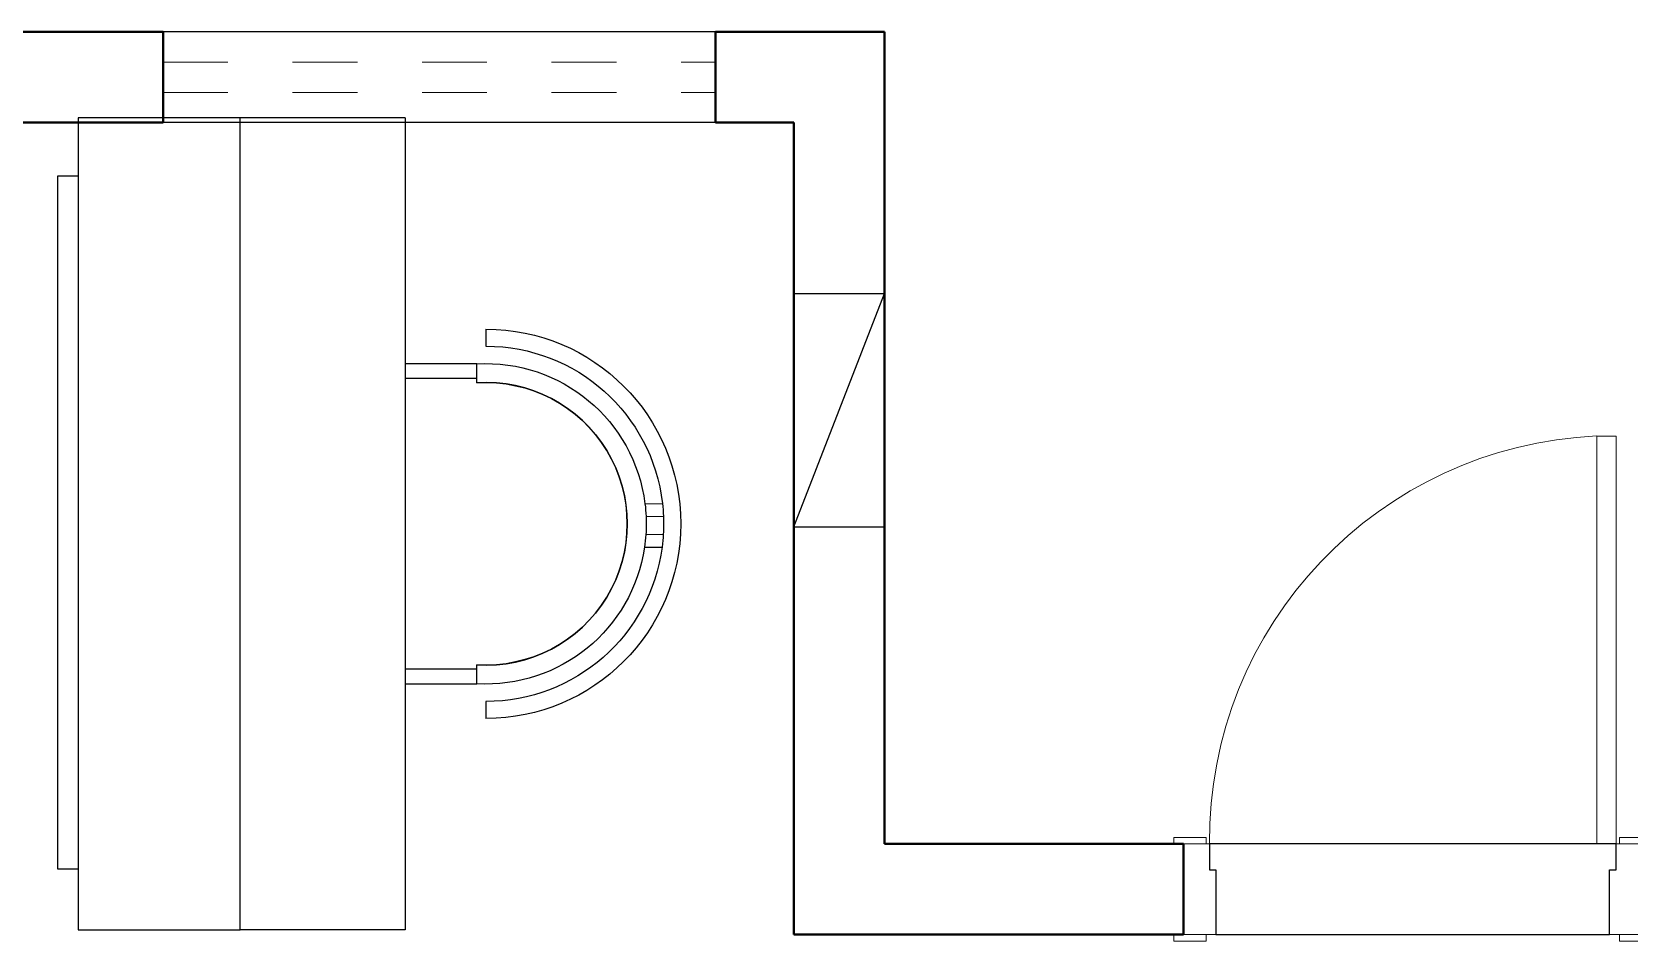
# Model space of a CAD drawing. Header units: millimetres. Extents: x 2625.3 to 2681.2, y 1230 to 1238.4.
# Drawn here: x 2626.779 to 2629.246, y 1236.956 to 1238.36 of the extents above; entities that cross this region are included whole.
import ezdxf

# ---------------------------------------------------------------- set-up
doc = ezdxf.new("R2010")
doc.units = ezdxf.units.MM
doc.linetypes.add('HIDDEN', pattern=[0.375, 0.25, -0.125])
doc.layers.add('ALVENARIA', color=5, linetype='Continuous', lineweight=40)
doc.layers.add('ESQUADRIA', color=7, linetype='Continuous', lineweight=18)
doc.layers.add('LAYOUT', color=253, linetype='Continuous')
doc.layers.add('SOLEIRAS', color=1, linetype='Continuous')

# ---------------------------------------------------------------- blocks, each defined once
blk = doc.blocks.new('A$C46843A02')
at = {"layer": 'ESQUADRIA'}
for p, q in [((0.015, 0.15), (0.015, 0.16)), ((0.065, 0.16), (0.015, 0.16)), ((0.05, 0.15), (0.065, 0.15)), ((0.065, 0.15), (0.065, 0.16)), ((0.065, 0.15), (0.065, 0.16)), ((0.015, 0), (0.015, 0.01)), ((0.065, 0), (0.015, 0)), ((0.065, 0), (0.015, 0)), ((0.05, 0.01), (0.065, 0.01)), ((0.065, 0), (0.065, 0.01)), ((0.065, 0), (0.065, 0.01)), ((0.065, 0), (0.065, 0.01)), ((0.065, 0), (0.065, 0.01))]:
    blk.add_line(p, q, dxfattribs=at)
blk.add_lwpolyline([(0.05, 0.15), (0.05, 0.01), (0.01, 0.01), (0.01, 0.05), (0, 0.05), (0, 0.15)], close=True, dxfattribs=at)
blk = doc.blocks.new('A$C74660705')
at = {"color": 1}
blk.add_line((0.032, 1.164), (0, 1.164), dxfattribs=at)
at = {"layer": 'LAYOUT'}
for p, q in [((0.032, 1.254), (0.032, 0)), ((0.537, 1.254), (0.032, 1.254)), ((0.282, 0), (0.282, 1.254)), ((0.537, 1.254), (0.537, 0)), ((0, 1.164), (0, 0.0945)), ((0, 0.0945), (0.032, 0.0945)), ((0.032, 0), (0.282, 0)), ((0.537, 0), (0.282, 0))]:
    blk.add_line(p, q, dxfattribs=at)
blk = doc.blocks.new('A$C0C0C0BA7')
at = {"layer": 'LAYOUT'}
for p, q in [((0.2644, 0.3694), (0.2649, 0.3965)), ((0.2843, 0.3715), (0.2847, 0.3984)), ((0.3119, 0.3718), (0.3124, 0.3986)), ((0.3317, 0.3701), (0.3322, 0.3971)), ((0.0264, 0.1246), (0, 0.1246)), ((0.6014, 0.1246), (0.575, 0.1246)), ((0.0536, 0.1107), (0.0829, 0.1107)), ((0.076, 0.1107), (0.076, 0)), ((0.5185, 0.1107), (0.5478, 0.1107)), ((0.5253, 0.1107), (0.5253, 0))]:
    blk.add_line(p, q, dxfattribs=at)
blk.add_lwpolyline([(0.0536, 0), (0.0536, 0.1107), (0.0829, 0.1107, -1.065895), (0.5185, 0.1107), (0.5478, 0.1107), (0.5478, 0)], format="xyb", close=True, dxfattribs=at)
for radius, start, end in [(0.3007, 0, 180), (0.2743, 97.5004, 180), (0.2743, 93.3377, 97.5004), (0.2743, 87.5501, 93.3377), (0.2743, 83.4058, 87.5501), (0.2743, 0, 83.4058), (0.2475, 93.8089, 98.4294), (0.2475, 87.3933, 93.8089), (0.2475, 82.7978, 87.3933), (0.2475, 356.7785, 82.7978), (0.2475, 98.4294, 183.2215), (0.2182, 356.3461, 183.6539)]:
    blk.add_arc((0.3007, 0.1246), radius, start, end, dxfattribs=at)

msp = doc.modelspace()

# ---------------------------------------------------------------- linework, layer by layer
for p, q in [((2627.9557, 1237.9557), (2628.0957, 1237.9557)), ((2627.9557, 1237.5957), (2628.0957, 1237.9557)), ((2627.9557, 1237.5957), (2628.0957, 1237.5957))]:
    msp.add_line(p, q)
at = {"layer": 'ALVENARIA'}
for p, q in [((2626.9817, 1238.3597), (2626.5507, 1238.3597)), ((2626.9817, 1238.2197), (2626.9817, 1238.3597)), ((2628.0957, 1238.3597), (2627.8347, 1238.3597)), ((2627.8347, 1238.2197), (2627.8347, 1238.3597)), ((2628.0957, 1237.1057), (2628.0957, 1238.3597)), ((2626.9817, 1238.2197), (2626.5507, 1238.2197)), ((2627.9557, 1238.2197), (2627.8347, 1238.2197)), ((2627.9557, 1236.9657), (2627.9557, 1238.2197)), ((2628.5577, 1237.1057), (2628.0957, 1237.1057)), ((2628.5577, 1237.1057), (2628.5577, 1236.9657)), ((2628.5577, 1236.9657), (2627.9557, 1236.9657))]:
    msp.add_line(p, q, dxfattribs=at)
at = {"layer": 'ESQUADRIA', "linetype": 'HIDDEN', "ltscale": 0.2}
for p, q in [((2626.9817, 1238.3131), (2627.8347, 1238.3131)), ((2626.9817, 1238.2664), (2627.8347, 1238.2664))]:
    msp.add_line(p, q, dxfattribs=at)
at = {"layer": 'ESQUADRIA'}
msp.add_lwpolyline([(2629.2257, 1237.1057), (2629.2257, 1237.7357), (2629.1957, 1237.7357), (2629.1957, 1237.1057), (2629.2257, 1237.1057)], dxfattribs=at)
at = {"layer": 'ESQUADRIA', "color": 1}
msp.add_arc((2629.2235, 1237.1105), 0.6259, 92.5521, 180.4333, dxfattribs=at)
at = {"layer": 'SOLEIRAS', "color": 43}
for p, q in [((2627.8347, 1238.3597), (2626.9817, 1238.3597)), ((2627.8347, 1238.2197), (2626.9817, 1238.2197))]:
    msp.add_line(p, q, dxfattribs=at)
msp.add_lwpolyline([(2628.6077, 1236.9657), (2629.2157, 1236.9657), (2629.2157, 1237.0657), (2629.2257, 1237.0657), (2629.2257, 1237.1057), (2628.5977, 1237.1057), (2628.5977, 1237.0657), (2628.6077, 1237.0657), (2628.6077, 1236.9657)], dxfattribs=at)

# ---------------------------------------------------------------- block references
msp.add_blockref('A$C74660705', (2626.8187, 1236.973))
at = {"rotation": 180}
msp.add_blockref('A$C46843A02', (2628.6077, 1237.1157), dxfattribs=at)
at = {"xscale": -1, "rotation": 180}
msp.add_blockref('A$C46843A02', (2629.2157, 1237.1157), dxfattribs=at)
at = {"layer": 'LAYOUT', "xscale": -1, "rotation": 270}
msp.add_blockref('A$C0C0C0BA7', (2627.3557, 1237.2994), dxfattribs=at)

doc.saveas('drawing.dxf')
